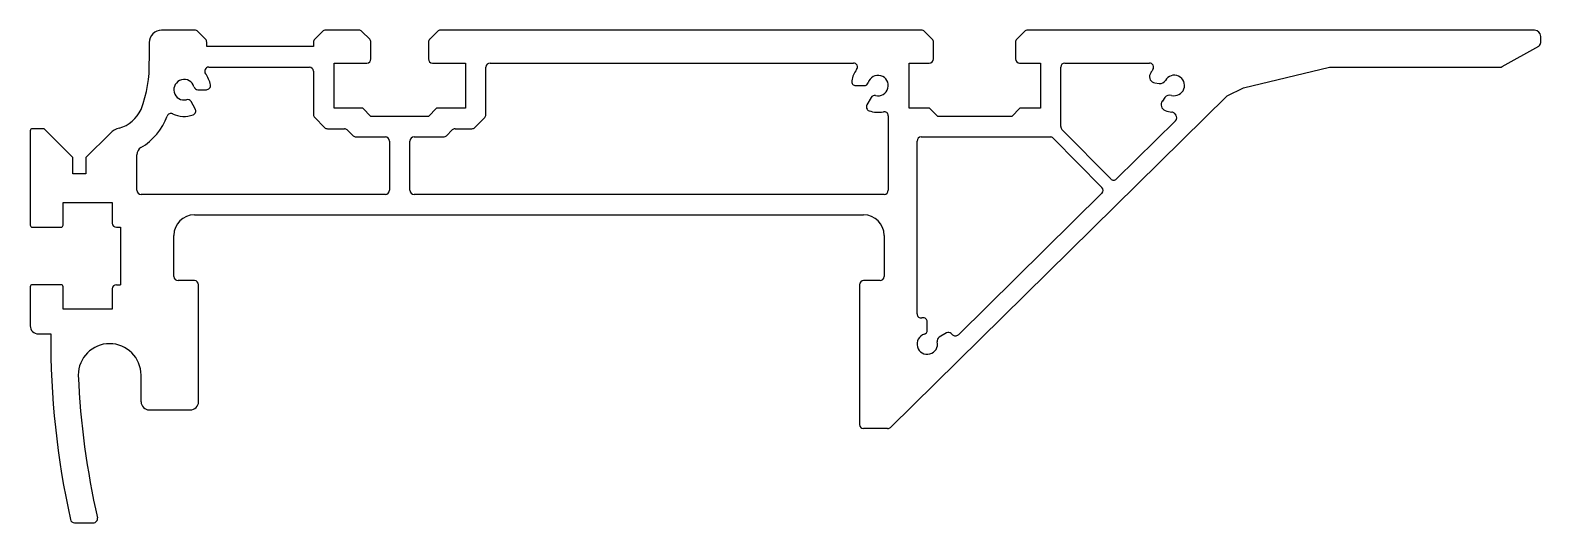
# Model space of a CAD drawing. Extents: x 1536 to 1904, y 2283 to 2403.
import ezdxf

# ---------------------------------------------------------------- set-up
doc = ezdxf.new("R2010")
doc.units = 0
doc.layers.get('0').update_dxf_attribs({"linetype": 'CONTINUOUS'})

msp = doc.modelspace()

# ---------------------------------------------------------------- linework, layer by layer
for p, q in [((1575.94, 2403.07), (1567.85, 2403.07)), ((1576.65, 2402.78), (1578.56, 2400.86)), ((1607.06, 2402.78), (1605.15, 2400.86)), ((1615.94, 2403.07), (1607.77, 2403.07)), ((1618.56, 2400.86), (1616.65, 2402.78)), ((1635.06, 2402.78), (1633.15, 2400.86)), ((1752.94, 2403.07), (1635.77, 2403.07)), ((1755.56, 2400.86), (1753.65, 2402.78)), ((1778.06, 2402.78), (1776.15, 2400.86)), ((1902.28, 2403.07), (1778.77, 2403.07)), ((1564.85, 2400.07), (1564.85, 2395.57)), ((1578.85, 2399.07), (1578.85, 2400.15)), ((1604.85, 2399.07), (1578.85, 2399.07)), ((1604.85, 2400.15), (1604.85, 2399.07)), ((1618.85, 2396.07), (1618.85, 2400.15)), ((1632.85, 2400.15), (1632.85, 2396.07)), ((1755.85, 2396.07), (1755.85, 2400.15)), ((1775.85, 2400.15), (1775.85, 2396.07)), ((1894.38, 2394.2), (1903.27, 2399.19)), ((1903.78, 2400.06), (1903.78, 2401.57)), ((1579.35, 2394.07), (1603.85, 2394.07)), ((1604.85, 2393.07), (1604.85, 2382.48)), ((1609.85, 2384.07), (1609.85, 2395.07)), ((1609.85, 2395.07), (1617.85, 2395.07)), ((1633.85, 2395.07), (1641.85, 2395.07)), ((1641.85, 2395.07), (1641.85, 2384.07)), ((1646.85, 2382.48), (1646.85, 2394.07)), ((1647.85, 2395.07), (1736.35, 2395.07)), ((1749.92, 2384.04), (1749.92, 2395.07)), ((1749.92, 2395.07), (1754.85, 2395.07)), ((1776.85, 2395.07), (1781.91, 2395.07)), ((1781.91, 2395.07), (1781.91, 2384.04)), ((1786.85, 2379.62), (1786.85, 2394.07)), ((1787.85, 2395.07), (1808.48, 2395.07)), ((1831.39, 2389.07), (1852.36, 2394.07)), ((1852.36, 2394.07), (1893.89, 2394.07)), ((1576.71, 2388.57), (1578.76, 2388.57)), ((1736.94, 2389.57), (1739, 2389.57)), ((1809.78, 2390.23), (1810.83, 2390.09)), ((1827.39, 2387.07), (1831.39, 2389.07)), ((1576.06, 2383.89), (1575.03, 2385.66)), ((1740.68, 2386.66), (1739.65, 2384.89)), ((1745.4, 2306.3), (1827.39, 2387.07)), ((1812.25, 2386.67), (1811.61, 2385.82)), ((1605.15, 2381.78), (1607.56, 2379.36)), ((1616.85, 2384.07), (1609.85, 2384.07)), ((1618.85, 2382.07), (1616.85, 2384.07)), ((1632.85, 2382.07), (1618.85, 2382.07)), ((1634.85, 2384.07), (1632.85, 2382.07)), ((1641.85, 2384.07), (1634.85, 2384.07)), ((1644.15, 2379.36), (1646.56, 2381.78)), ((1744.85, 2382.22), (1744.85, 2364.07)), ((1754.92, 2384.04), (1749.92, 2384.04)), ((1756.92, 2382.04), (1754.92, 2384.04)), ((1774.92, 2382.04), (1756.92, 2382.04)), ((1776.92, 2384.04), (1774.92, 2382.04)), ((1781.91, 2384.04), (1776.92, 2384.04)), ((1814.85, 2381.02), (1800.44, 2366.84)), ((1814.5, 2382.84), (1814.9, 2382.39)), ((1535.85, 2378.57), (1535.85, 2355.57)), ((1539.27, 2379.07), (1536.35, 2379.07)), ((1546.27, 2372.07), (1539.27, 2379.07)), ((1555.3, 2377.93), (1549.44, 2372.07)), ((1608.27, 2379.07), (1612.37, 2379.07)), ((1613.07, 2378.78), (1614.49, 2377.36)), ((1615.2, 2377.07), (1622.35, 2377.07)), ((1629.35, 2377.07), (1636.51, 2377.07)), ((1637.22, 2377.36), (1638.63, 2378.78)), ((1639.34, 2379.07), (1643.44, 2379.07)), ((1752.85, 2377.07), (1784.33, 2377.07)), ((1799.03, 2366.85), (1787.14, 2378.91)), ((1623.35, 2376.07), (1623.35, 2364.07)), ((1628.35, 2364.07), (1628.35, 2376.07)), ((1751.85, 2333.96), (1751.85, 2376.07)), ((1785.04, 2376.77), (1796.89, 2364.74)), ((1546.27, 2368.07), (1546.27, 2372.07)), ((1549.44, 2372.07), (1549.44, 2368.07)), ((1561.85, 2364.07), (1561.85, 2372.74)), ((1549.44, 2368.07), (1546.27, 2368.07)), ((1622.35, 2363.07), (1562.85, 2363.07)), ((1743.85, 2363.07), (1629.35, 2363.07)), ((1796.88, 2363.33), (1761.92, 2328.88)), ((1543.85, 2355.57), (1543.85, 2361.07)), ((1543.85, 2361.07), (1555.85, 2361.07)), ((1555.85, 2361.07), (1555.85, 2356.07)), ((1536.35, 2355.07), (1543.35, 2355.07)), ((1556.85, 2355.07), (1557.85, 2355.07)), ((1557.85, 2355.07), (1557.85, 2341.07)), ((1575.85, 2358.07), (1738.85, 2358.07)), ((1570.85, 2343.07), (1570.85, 2353.07)), ((1743.85, 2353.07), (1743.85, 2343.07)), ((1535.85, 2340.57), (1535.85, 2331.07)), ((1543.35, 2341.07), (1536.35, 2341.07)), ((1543.85, 2335.07), (1543.85, 2340.57)), ((1555.85, 2340.07), (1555.85, 2335.07)), ((1556.85, 2341.07), (1557.85, 2341.07)), ((1575.85, 2342.07), (1571.85, 2342.07)), ((1576.85, 2312.57), (1576.85, 2341.07)), ((1737.85, 2341.07), (1737.85, 2315.31)), ((1742.85, 2342.07), (1738.85, 2342.07)), ((1555.85, 2335.07), (1543.85, 2335.07)), ((1537.85, 2329.07), (1540.85, 2329.07)), ((1754.35, 2329.97), (1754.35, 2332.02)), ((1759.04, 2329.32), (1757.26, 2328.29)), ((1760.5, 2328.89), (1760.19, 2329.21)), ((1562.85, 2312.57), (1562.85, 2319.05)), ((1737.84, 2315.31), (1737.85, 2315.31)), ((1737.84, 2315.31), (1737.84, 2307.01)), ((1564.85, 2310.57), (1574.85, 2310.57)), ((1744.7, 2306.01), (1738.84, 2306.01)), ((1546.63, 2283.06), (1551.24, 2283.06))]:
    msp.add_line(p, q)
for centre, radius, start, end in [((1567.85, 2400.07), 3, 90, 180), ((1575.94, 2402.07), 1, 45, 90), ((1607.77, 2402.07), 1, 90, 135), ((1615.94, 2402.07), 1, 45, 90), ((1635.77, 2402.07), 1, 90, 135), ((1752.94, 2402.07), 1, 45, 90), ((1778.77, 2402.07), 1, 90, 135), ((1902.28, 2401.57), 1.5, 0, 90), ((1577.85, 2400.15), 1, 0, 45), ((1605.85, 2400.15), 1, 135, 180), ((1617.85, 2400.15), 1, 0, 45), ((1633.85, 2400.15), 1, 135, 180), ((1754.85, 2400.15), 1, 0, 45), ((1776.85, 2400.15), 1, 135, 180), ((1902.78, 2400.06), 1, 299.3203, 0), ((1534.87, 2394.62), 30, 338.8263, 1.807), ((1617.85, 2396.07), 1, 270, 0), ((1633.85, 2396.07), 1, 180, 270), ((1754.85, 2396.07), 1, 270, 0), ((1776.85, 2396.07), 1, 180, 270), ((1579.35, 2393.07), 1, 90, 216.8699), ((1573.35, 2388.57), 6.5, 10.4757, 36.8699), ((1603.85, 2393.07), 1, 360, 90), ((1647.85, 2394.07), 1, 90, 180), ((1742.35, 2389.57), 6.5, 143.1301, 169.5243), ((1736.35, 2394.07), 1, 323.1301, 90), ((1742.35, 2389.57), 2.5, 256.6015, 163.3985), ((1787.85, 2394.07), 1, 90, 180), ((1808.48, 2394.07), 1, 323.503, 90), ((1809.98, 2391.72), 1.5, 155.0424, 262.5), ((1814.51, 2389.61), 6.5, 143.503, 155.0424), ((1814.51, 2389.61), 2.5, 254.5243, 150.4757), ((1893.89, 2395.07), 1, 270, 299.3203), ((1573.35, 2388.57), 2.5, 16.6015, 283.3985), ((1576.71, 2389.57), 1, 196.6015, 270), ((1578.76, 2389.57), 1, 270, 10.4757), ((1736.94, 2390.57), 1, 169.5243, 270), ((1739, 2390.57), 1, 270, 343.3985), ((1811.03, 2391.58), 1.5, 262.5, 330.4757), ((1574.16, 2385.16), 1, 30, 103.3985), ((1740.51, 2384.39), 1, 150, 250.4757), ((1741.54, 2386.16), 1, 76.6015, 150), ((1812.8, 2384.91), 1.5, 142.5, 249.9576), ((1813.44, 2385.75), 1.5, 74.5243, 142.5), ((1555.41, 2387.06), 8.12, 285.1221, 336.2485), ((1555.41, 2387.06), 14.62, 300.5232, 340.3358), ((1570.12, 2381.8), 1, 64.4602, 160.3358), ((1573.35, 2388.57), 6.5, 244.4602, 289.5243), ((1575.19, 2383.39), 1, 289.5243, 30), ((1605.85, 2382.48), 1, 180, 225), ((1645.85, 2382.48), 1, 315, 360), ((1742.35, 2389.57), 6.5, 250.4757, 281.537), ((1743.85, 2382.22), 1, 0, 101.537), ((1814.51, 2389.61), 6.5, 249.9576, 264.5119), ((1813.79, 2382.14), 1, 44.5708, 84.5119), ((1814.14, 2381.74), 1, 314.5708, 41.0746), ((1536.35, 2378.57), 0.5, 90, 180), ((1558.84, 2374.39), 5, 105.1221, 135), ((1608.27, 2380.07), 1, 225, 270), ((1612.37, 2378.07), 1, 45, 90), ((1615.2, 2378.07), 1, 225, 270), ((1622.35, 2376.07), 1, 0, 90), ((1629.35, 2376.07), 1, 90, 180), ((1636.51, 2378.07), 1, 270, 315), ((1639.34, 2378.07), 1, 90, 135), ((1643.44, 2380.07), 1, 270, 315), ((1752.85, 2376.07), 1, 90, 180), ((1784.33, 2376.07), 1, 44.5708, 90), ((1787.85, 2379.62), 1, 180, 224.5708), ((1563.85, 2372.74), 2, 120.5232, 180), ((1799.74, 2367.55), 1, 224.5708, 314.5708), ((1562.85, 2364.07), 1, 180, 270), ((1622.35, 2364.07), 1, 270, 0), ((1629.35, 2364.07), 1, 180, 270), ((1743.85, 2364.07), 1, 270, 0), ((1796.18, 2364.04), 1, 314.5708, 44.5708), ((1536.35, 2355.57), 0.5, 180, 270), ((1543.35, 2355.57), 0.5, 270, 360), ((1556.85, 2356.07), 1, 180, 270), ((1575.85, 2353.07), 5, 90, 180), ((1738.85, 2353.07), 5, 0, 90), ((1536.35, 2340.57), 0.5, 90, 180), ((1543.35, 2340.57), 0.5, 0, 90), ((1556.85, 2340.07), 1, 90, 180), ((1571.85, 2343.07), 1, 180, 270), ((1575.85, 2341.07), 1, 0, 90), ((1738.85, 2341.07), 1, 90, 180), ((1742.85, 2343.07), 1, 270, 0), ((1752.85, 2333.96), 1, 180, 281.537), ((1754.35, 2326.61), 6.5, 100.4757, 101.537), ((1753.35, 2332.02), 1, 0, 100.4757), ((1537.85, 2331.07), 2, 180, 270), ((1745.87, 2327.96), 205.02, 179.6894, 192.4239), ((1754.35, 2326.61), 2.5, 106.6015, 13.3985), ((1753.35, 2329.97), 1, 286.6015, 0), ((1759.54, 2328.45), 1, 49.5294, 120), ((1555.2, 2319.05), 7.65, 0, 180), ((1757.76, 2327.42), 1, 120, 193.3985), ((1761.21, 2329.59), 1, 224.5708, 314.5708), ((1745.87, 2327.96), 198.52, 182.5728, 192.7088), ((1564.85, 2312.57), 2, 180, 270), ((1574.85, 2312.57), 2, 270, 0), ((1738.84, 2307.01), 1, 180, 269.959), ((1744.7, 2307.01), 1, 270, 314.5708), ((1546.63, 2284.06), 1, 192.4239, 270), ((1551.24, 2284.06), 1, 270, 12.7088)]:
    msp.add_arc(centre, radius, start, end)

doc.saveas('drawing.dxf')
